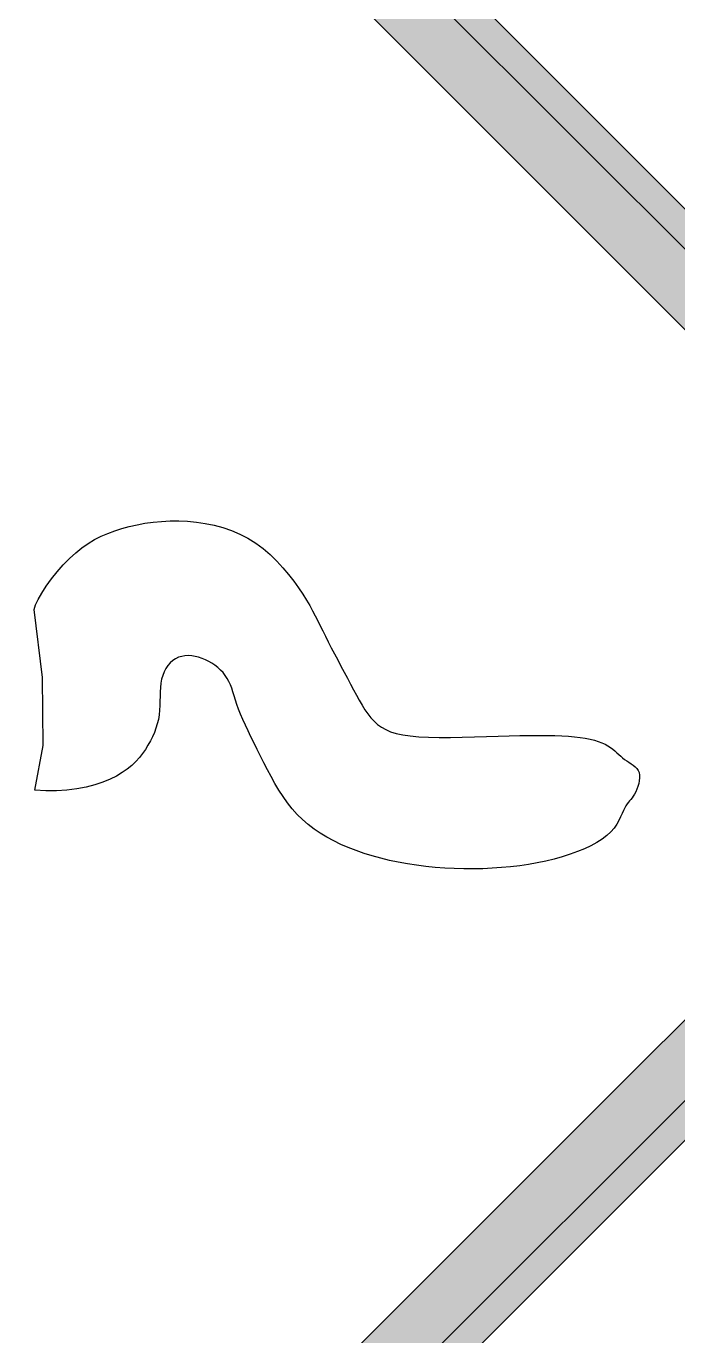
# Model space of a CAD drawing. Extents: x 141 to 1038, y -1303 to 264.
# Drawn here: x 269.6 to 315.4, y 115.8 to 208 of the extents above; entities that cross this region are included whole.
import ezdxf

# ---------------------------------------------------------------- set-up
doc = ezdxf.new("R2010")
doc.units = 0
doc.linetypes.add('CENTERX2', pattern=[101.6, 63.5, -12.7, 12.7, -12.7])
for name, color, linetype in [('L25', 1, 'CONTINUOUS'), ('TBLK25', 1, 'CONTINUOUS'), ('YELLOW', 50, 'CONTINUOUS')]:
    doc.layers.add(name, color=color, linetype=linetype)

msp = doc.modelspace()

# ---------------------------------------------------------------- hatches: boundary and pattern name
at = {"layer": 'TBLK25', "linetype": 'CENTERX2'}
h = msp.add_hatch(color=256, dxfattribs=at)
h.paths.add_polyline_path([(337.383, 165.166, -0.198872), (338.555, 162.338), (342.555, 162.339, 0.198872), (340.212, 167.995), (248.288, 259.918, 0.198882), (242.632, 262.262), (242.631, 258.262, -0.198897), (245.459, 257.09)])
h.paths.add_polyline_path([(239.802, 257.09, -0.198928), (242.631, 258.262), (242.632, 262.262, 0.198943), (236.974, 259.918), (145.05, 167.995, 0.198872), (142.707, 162.339), (146.707, 162.338, -0.198872), (147.879, 165.166)])
h.paths.add_polyline_path([(236.974, 64.757, 0.198952), (242.632, 62.414), (242.632, 66.414, -0.198952), (239.802, 67.585), (147.879, 159.509, -0.198952), (146.707, 162.338), (142.707, 162.339, 0.198952), (145.05, 156.681)])
h.paths.add_polyline_path([(245.459, 67.585, -0.198872), (242.632, 66.414), (242.632, 62.414, 0.198872), (248.288, 64.757), (340.212, 156.681, 0.198952), (342.555, 162.339), (338.555, 162.338, -0.198952), (337.383, 159.509)])
at = {"layer": 'YELLOW', "linetype": 'Continuous'}
h = msp.add_hatch(color=256, dxfattribs=at)
edge = h.paths.add_edge_path()
edge.add_line((235.561, 63.343), (143.637, 155.267))
edge.add_arc((150.709, 162.338), 10, 135, 225, ccw=False)
edge.add_line((143.637, 169.409), (235.561, 261.333))
edge.add_arc((242.632, 254.262), 10, 45, 135, ccw=False)
edge.add_line((249.704, 261.333), (341.627, 169.409))
edge.add_arc((334.556, 162.338), 10, -45, 45, ccw=False)
edge.add_line((341.627, 155.267), (249.704, 63.343))
edge.add_arc((242.632, 70.414), 10, 225, 315, ccw=False)
edge = h.paths.add_edge_path(flags=16)
edge.add_line((236.974, 259.918), (145.05, 167.995))
edge.add_arc((150.707, 162.338), 8, 135, 225)
edge.add_line((145.05, 156.681), (236.974, 64.757))
edge.add_arc((242.631, 70.414), 8, 225, 315)
edge.add_line((248.288, 64.757), (340.212, 156.681))
edge.add_arc((334.555, 162.338), 8, 315, 405)
edge.add_line((340.212, 167.995), (248.288, 259.918))
edge.add_arc((242.631, 254.262), 8, 45, 135)

# ---------------------------------------------------------------- linework, layer by layer
at = {"layer": 'L25'}
for points in [[(235.561, 63.343), (143.637, 155.267, -0.414214), (143.637, 169.409), (235.561, 261.333, -0.414214), (249.704, 261.333), (341.627, 169.409, -0.414214), (341.627, 155.267), (249.704, 63.343, -0.414214)], [(239.806, 67.587), (147.882, 159.511, -0.414214), (147.882, 165.164), (239.806, 257.088, -0.414214), (245.459, 257.088), (337.383, 165.164, -0.414214), (337.383, 159.511), (245.459, 67.587, -0.414214)]]:
    msp.add_lwpolyline(points, format="xyb", close=True, dxfattribs=at)
at = {"layer": 'L25', "linetype": 'Continuous'}
for points in [[(270.142, 166.934), (270.236, 167.253), (270.418, 167.645), (270.675, 168.092), (270.994, 168.576), (271.362, 169.079), (271.767, 169.583), (272.194, 170.069), (272.632, 170.52), (273.069, 170.922), (273.507, 171.275), (273.949, 171.584), (274.396, 171.853), (274.854, 172.088), (275.323, 172.292), (275.808, 172.471), (276.311, 172.63), (276.835, 172.771), (277.378, 172.894), (277.938, 172.998), (278.514, 173.079), (279.103, 173.136), (279.704, 173.167), (280.314, 173.17), (280.931, 173.143), (281.554, 173.084), (282.177, 172.99), (282.798, 172.861), (283.413, 172.694), (284.016, 172.486), (284.605, 172.237), (285.175, 171.943), (285.723, 171.604), (286.244, 171.218), (286.737, 170.794), (287.201, 170.342), (287.634, 169.872), (288.035, 169.394), (288.402, 168.918), (288.735, 168.454), (289.031, 168.012), (289.292, 167.599), (289.521, 167.212), (289.727, 166.844), (289.915, 166.487), (290.093, 166.136), (290.267, 165.783), (290.443, 165.423), (290.628, 165.048), (290.828, 164.653), (291.041, 164.241), (291.263, 163.818), (291.491, 163.387), (291.722, 162.954), (291.952, 162.522), (292.178, 162.098), (292.397, 161.684), (292.606, 161.286), (292.808, 160.906), (293.005, 160.544), (293.202, 160.202), (293.402, 159.881), (293.608, 159.584), (293.823, 159.31), (294.051, 159.062), (294.296, 158.84), (294.565, 158.644), (294.868, 158.474), (295.213, 158.328), (295.609, 158.206), (296.064, 158.108), (296.588, 158.032), (297.188, 157.979), (297.87, 157.946), (298.619, 157.931), (299.419, 157.931), (300.252, 157.943), (301.1, 157.962), (301.946, 157.987), (302.772, 158.012), (303.561, 158.036), (304.298, 158.054), (304.982, 158.067), (305.618, 158.073), (306.206, 158.071), (306.75, 158.062), (307.253, 158.043), (307.718, 158.015), (308.146, 157.978), (308.541, 157.929), (308.904, 157.871), (309.237, 157.802), (309.541, 157.725), (309.818, 157.638), (310.068, 157.544), (310.294, 157.442), (310.497, 157.332), (310.678, 157.217), (310.842, 157.096), (310.991, 156.973), (311.131, 156.849), (311.265, 156.725), (311.397, 156.604), (311.531, 156.488), (311.672, 156.377), (311.821, 156.274), (311.974, 156.175), (312.127, 156.077), (312.273, 155.975), (312.408, 155.866), (312.525, 155.745), (312.619, 155.609), (312.685, 155.455), (312.718, 155.279), (312.722, 155.087), (312.701, 154.884), (312.658, 154.677), (312.599, 154.472), (312.527, 154.275), (312.446, 154.093), (312.361, 153.931), (312.276, 153.793), (312.19, 153.675), (312.105, 153.569), (312.019, 153.468), (311.933, 153.364), (311.848, 153.25), (311.762, 153.118), (311.677, 152.962), (311.59, 152.776), (311.497, 152.563), (311.39, 152.329), (311.263, 152.078), (311.11, 151.817), (310.923, 151.551), (310.696, 151.285), (310.422, 151.024), (310.096, 150.772), (309.722, 150.533), (309.304, 150.305), (308.846, 150.09), (308.354, 149.888), (307.831, 149.701), (307.283, 149.528), (306.714, 149.37), (306.129, 149.229), (305.529, 149.103), (304.915, 148.994), (304.29, 148.9), (303.654, 148.823), (303.008, 148.761), (302.355, 148.716), (301.694, 148.686), (301.029, 148.673), (300.36, 148.676), (299.69, 148.694), (299.021, 148.729), (298.354, 148.78), (297.692, 148.847), (297.036, 148.929), (296.39, 149.028), (295.753, 149.143), (295.129, 149.274), (294.519, 149.421), (293.923, 149.584), (293.343, 149.763), (292.78, 149.958), (292.236, 150.169), (291.712, 150.396), (291.21, 150.64), (290.728, 150.901), (290.268, 151.18), (289.83, 151.48), (289.413, 151.801), (289.017, 152.144), (288.643, 152.512), (288.29, 152.905), (287.958, 153.324), (287.645, 153.764), (287.35, 154.223), (287.07, 154.693), (286.804, 155.172), (286.549, 155.655), (286.303, 156.135), (286.065, 156.61), (285.833, 157.075), (285.608, 157.528), (285.392, 157.967), (285.188, 158.392), (284.997, 158.801), (284.822, 159.192), (284.664, 159.564), (284.525, 159.917), (284.406, 160.248), (284.304, 160.56), (284.212, 160.853), (284.126, 161.128), (284.039, 161.388), (283.947, 161.632), (283.845, 161.864), (283.726, 162.083), (283.588, 162.292), (283.43, 162.488), (283.254, 162.673), (283.063, 162.846), (282.859, 163.005), (282.643, 163.149), (282.419, 163.28), (282.186, 163.394), (281.949, 163.493), (281.708, 163.573), (281.465, 163.634), (281.224, 163.672), (280.985, 163.687), (280.75, 163.675), (280.523, 163.635), (280.304, 163.565), (280.096, 163.464), (279.9, 163.333), (279.719, 163.174), (279.555, 162.988), (279.41, 162.779), (279.285, 162.547), (279.183, 162.296), (279.106, 162.026), (279.054, 161.741), (279.023, 161.442), (279.007, 161.132), (278.999, 160.815), (278.994, 160.492), (278.986, 160.166), (278.968, 159.841), (278.935, 159.518), (278.881, 159.2), (278.807, 158.887), (278.713, 158.578), (278.6, 158.274), (278.468, 157.973), (278.317, 157.676), (278.15, 157.381), (277.965, 157.089), (277.764, 156.8), (277.542, 156.515), (277.293, 156.235), (277.013, 155.963), (276.697, 155.7), (276.34, 155.448), (275.936, 155.208), (275.48, 154.983), (274.97, 154.775), (274.407, 154.589), (273.797, 154.429), (273.144, 154.302), (272.452, 154.211), (271.727, 154.163), (270.972, 154.163), (270.193, 154.216)], [(270.193, 154.216), (270.787, 157.349), (270.733, 162.156), (270.142, 166.934)]]:
    msp.add_lwpolyline(points, dxfattribs=at)
at = {"layer": 'TBLK25', "color": 1}
for p, q in [((340.212, 167.995), (248.288, 259.918)), ((248.288, 64.757), (340.212, 156.681))]:
    msp.add_line(p, q, dxfattribs=at)

doc.saveas('drawing.dxf')
